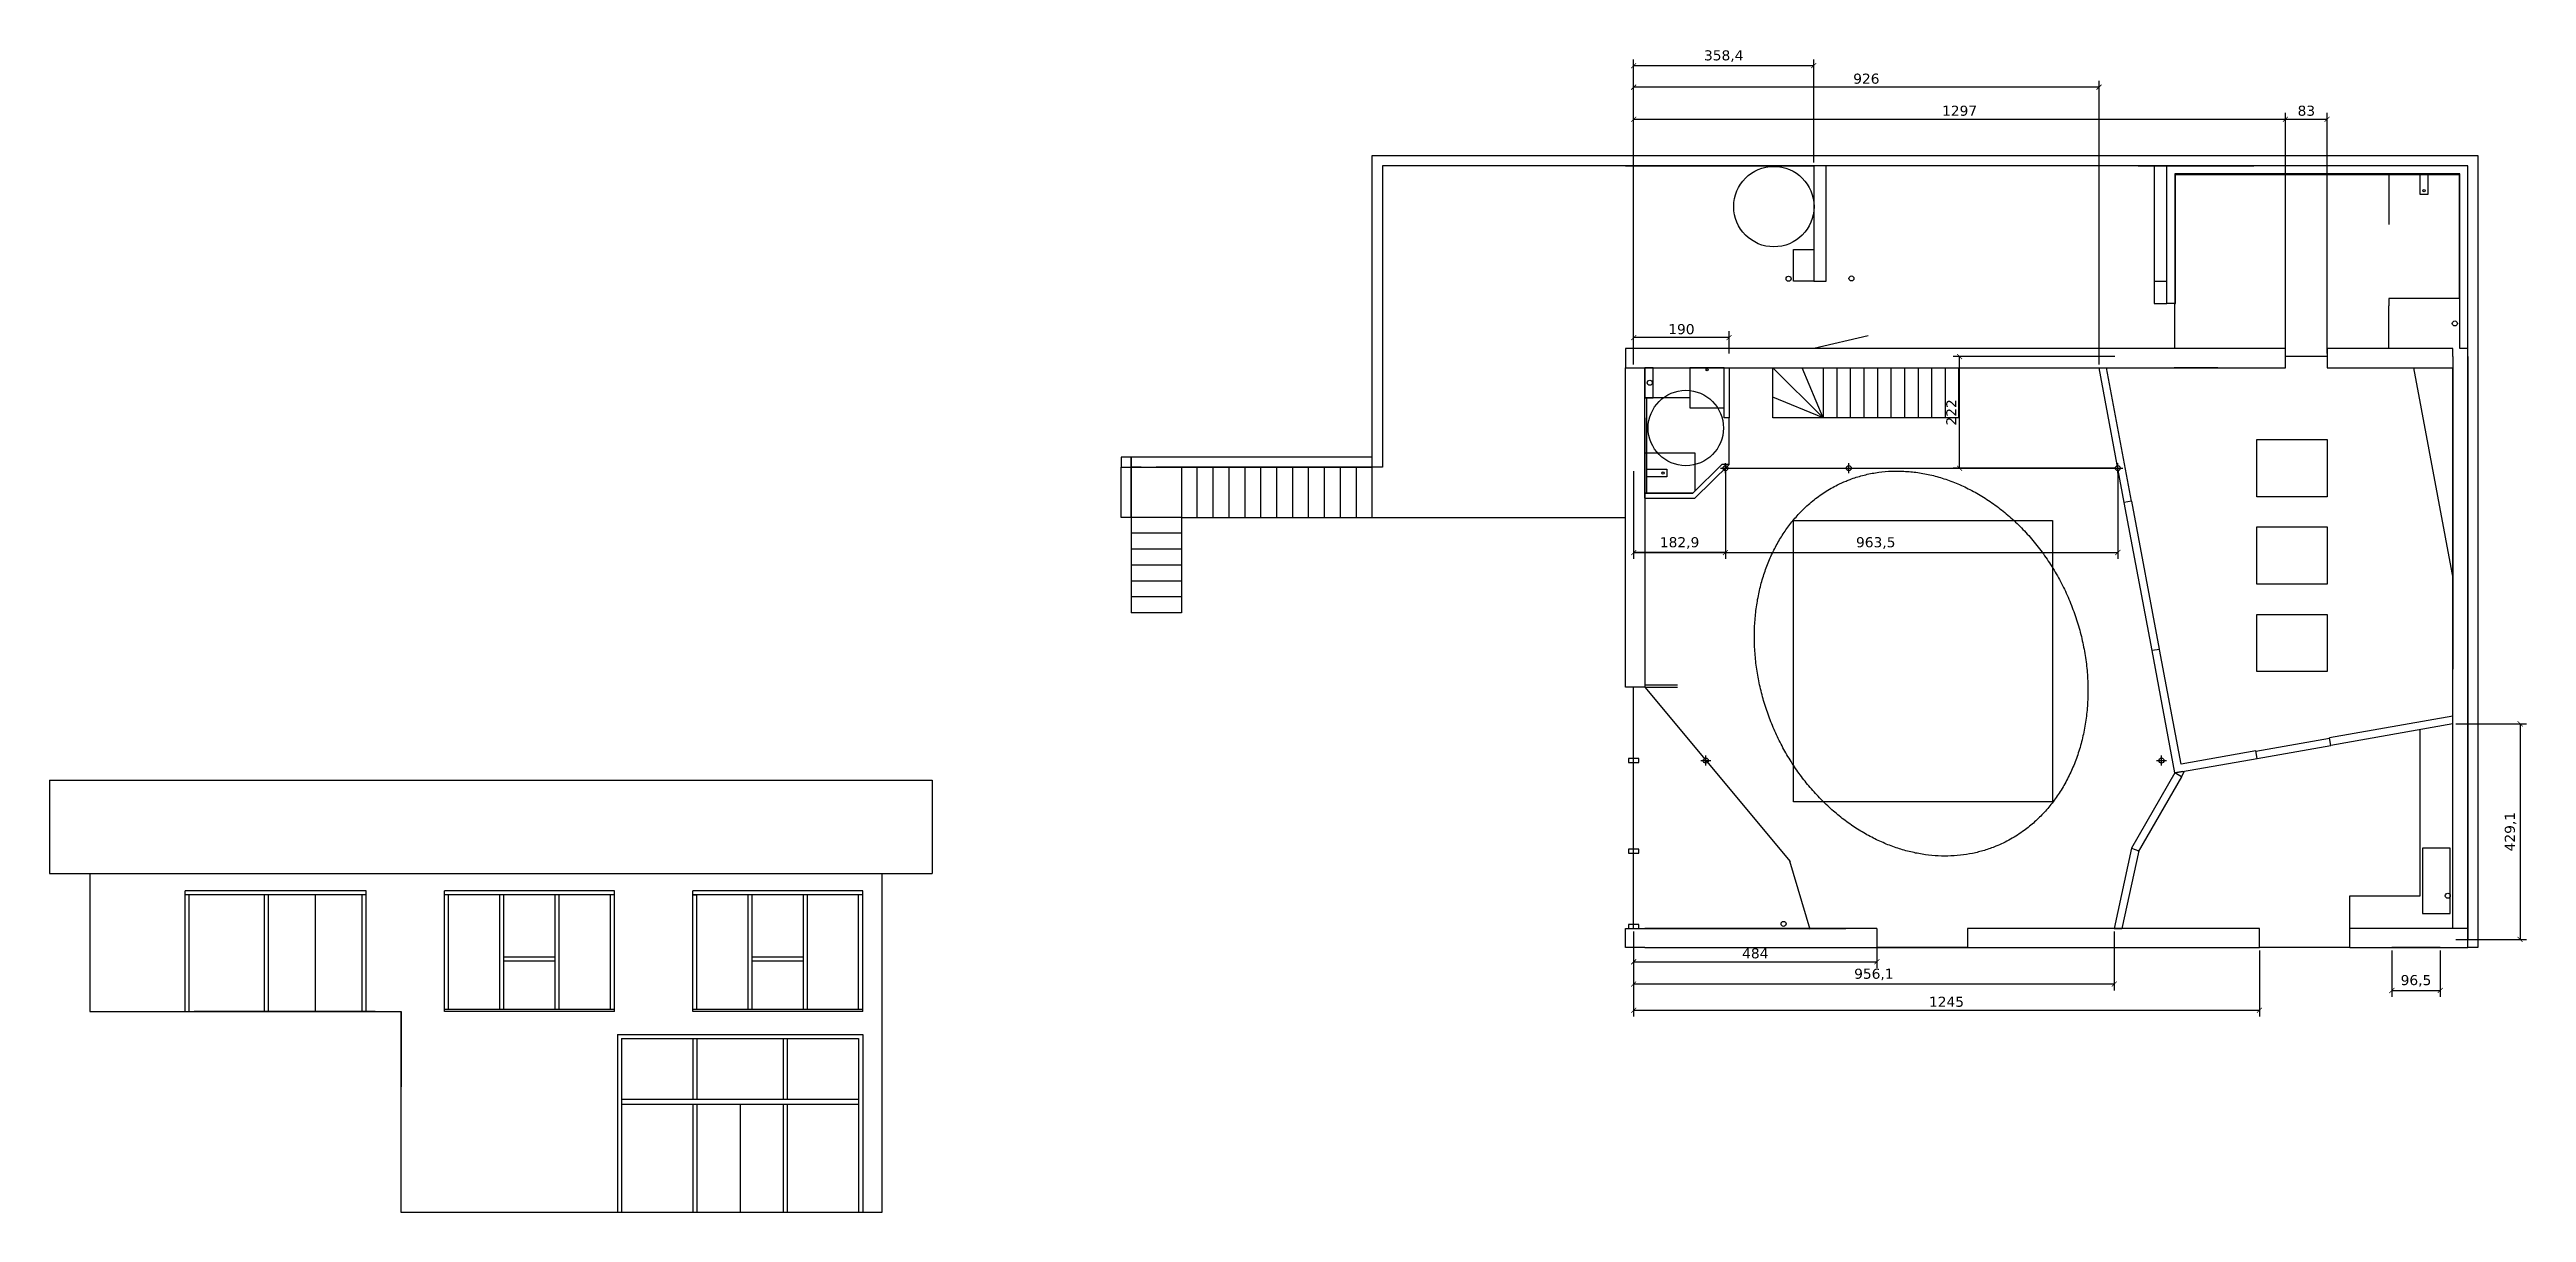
# Model space of a CAD drawing. Header units: centimetres. Extents: x -262314 to 1497847, y -126598 to 219599.
# Drawn here: x 514910 to 564196, y 102373 to 125519 of the extents above; entities that cross this region are included whole.
import ezdxf

# ---------------------------------------------------------------- set-up
doc = ezdxf.new("R2010")
doc.units = ezdxf.units.CM
doc.header["$PDMODE"] = 34
doc.header["$PDSIZE"] = 100
for name, color, linetype in [('A-terrasse-exterieur', 36, 'Continuous'), ('A-Wall', 30, 'Continuous'), ('AC-Calcul ratios', 4, 'Continuous'), ('charpente', 34, 'Continuous'), ('Dimensions', 6, 'Continuous'), ('I-Cloison', 11, 'Continuous'), ('I-STAIRS', 44, 'Continuous'), ('Isolant pourtour radier', 36, 'Continuous'), ('Menuiseries', 60, 'Continuous'), ('Mobilier PMR', 201, 'Continuous'), ('Mur de soutenement', 1, 'Continuous'), ('Mur de soutenement-fondations', 242, 'Continuous'), ('Plan de masse ou contour exterieur', 30, 'Continuous'), ('Portes', 3, 'Continuous')]:
    doc.layers.add(name, color=color, linetype=linetype)
doc.layers.add('canalisations', color=1, linetype='Continuous', true_color=0xff0000)
doc.styles.add('Seb', font='Verdana.ttf')
doc.dimstyles.new('d', dxfattribs={"dimtxt": 1, "dimasz": 1, "dimexe": 1.25, "dimexo": 0.625, "dimtad": 1, "dimdec": 1, "dimlfac": 0.1, "dimtxsty": 'Seb', "dimblk": 'ARCHTICK', "dimblk1": 'ARCHTICK', "dimblk2": 'ARCHTICK', "dimcen": 2.5, "dimclrd": 256, "dimclre": 256, "dimadec": 0, "dimazin": 0, "dimtfac": 1, "dimtdec": 1, "dimtmove": 0, "dimatfit": 3, "dimldrblk": 'ARCHTICK', "dimfxl": 1, "dimlwd": -1, "dimlwe": -1, "dimarcsym": 0})

# ---------------------------------------------------------------- blocks, each defined once
blk = doc.blocks.new('_ArchTick')
at = {"color": 0, "linetype": 'ByBlock', "const_width": 0.15}
blk.add_lwpolyline([(-0.5, -0.5), (0.5, 0.5)], dxfattribs=at)
blk = doc.blocks.new('*D2275')
at = {"layer": 'Defpoints', "color": 0, "transparency": 16777216}
for p in [(559401, 124131), (546431, 119407), (559401, 119407)]:
    blk.add_point(p, dxfattribs=at)
at = {"layer": 'Dimensions', "transparency": 16777216}
for p, q in [((546431, 119469), (546431, 124256)), ((559401, 119469), (559401, 124256)), ((546431, 124131), (559401, 124131))]:
    blk.add_line(p, q, dxfattribs=at)
at = {"layer": 'Dimensions', "transparency": 16777216, "xscale": 100, "yscale": 100, "zscale": 100, "rotation": 180}
blk.add_blockref('_ArchTick', (546431, 124131), dxfattribs=at)
at = {"layer": 'Dimensions', "transparency": 16777216, "xscale": 100, "yscale": 100, "zscale": 100}
blk.add_blockref('_ArchTick', (559401, 124131), dxfattribs=at)
at = {"layer": 'Dimensions', "color": 0, "transparency": 16777216, "insert": (552916, 124299), "char_height": 200, "attachment_point": 5, "style": 'Seb'}
blk.add_mtext('1297', dxfattribs=at)
blk = doc.blocks.new('*D2276')
at = {"layer": 'Defpoints', "color": 0, "transparency": 16777216}
for p in [(560231, 124131), (559401, 119407), (560231, 119407)]:
    blk.add_point(p, dxfattribs=at)
at = {"layer": 'Dimensions', "transparency": 16777216}
for p, q in [((559401, 119469), (559401, 124256)), ((560231, 119469), (560231, 124256)), ((559401, 124131), (560231, 124131))]:
    blk.add_line(p, q, dxfattribs=at)
at = {"layer": 'Dimensions', "transparency": 16777216, "xscale": 100, "yscale": 100, "zscale": 100, "rotation": 180}
blk.add_blockref('_ArchTick', (559401, 124131), dxfattribs=at)
at = {"layer": 'Dimensions', "transparency": 16777216, "xscale": 100, "yscale": 100, "zscale": 100}
blk.add_blockref('_ArchTick', (560231, 124131), dxfattribs=at)
at = {"layer": 'Dimensions', "color": 0, "transparency": 16777216, "insert": (559816, 124299), "char_height": 200, "attachment_point": 5, "style": 'Seb'}
blk.add_mtext('83', dxfattribs=at)
blk = doc.blocks.new('*D2277')
at = {"layer": 'Defpoints', "color": 0, "transparency": 16777216}
for p in [(546431, 124770), (546431, 119187), (555691, 119187)]:
    blk.add_point(p, dxfattribs=at)
at = {"layer": 'Dimensions', "transparency": 16777216}
for p, q in [((546431, 119249), (546431, 124895)), ((555691, 124770), (546431, 124770)), ((555691, 119249), (555691, 124895))]:
    blk.add_line(p, q, dxfattribs=at)
at = {"layer": 'Dimensions', "transparency": 16777216, "xscale": 100, "yscale": 100, "zscale": 100, "rotation": 180}
blk.add_blockref('_ArchTick', (546431, 124770), dxfattribs=at)
at = {"layer": 'Dimensions', "transparency": 16777216, "xscale": 100, "yscale": 100, "zscale": 100}
blk.add_blockref('_ArchTick', (555691, 124770), dxfattribs=at)
at = {"layer": 'Dimensions', "color": 0, "transparency": 16777216, "insert": (551061, 124937), "char_height": 200, "attachment_point": 5, "style": 'Seb'}
blk.add_mtext('926', dxfattribs=at)
blk = doc.blocks.new('*D2278')
at = {"layer": 'Defpoints', "color": 0, "transparency": 16777216}
for p in [(546431, 108027), (555992, 108027), (546431, 106919)]:
    blk.add_point(p, dxfattribs=at)
at = {"layer": 'Dimensions', "transparency": 16777216}
for p, q in [((546431, 107964), (546431, 106794)), ((555992, 107964), (555992, 106794)), ((555992, 106919), (546431, 106919))]:
    blk.add_line(p, q, dxfattribs=at)
at = {"layer": 'Dimensions', "transparency": 16777216, "xscale": 100, "yscale": 100, "zscale": 100, "rotation": 180}
blk.add_blockref('_ArchTick', (546431, 106919), dxfattribs=at)
at = {"layer": 'Dimensions', "transparency": 16777216, "xscale": 100, "yscale": 100, "zscale": 100}
blk.add_blockref('_ArchTick', (555992, 106919), dxfattribs=at)
at = {"layer": 'Dimensions', "color": 0, "transparency": 16777216, "insert": (551211, 107109), "char_height": 200, "attachment_point": 5, "style": 'Seb'}
blk.add_mtext('956,1', dxfattribs=at)
blk = doc.blocks.new('*D2279')
at = {"layer": 'Defpoints', "color": 0, "transparency": 16777216}
for p in [(561516, 107647), (562481, 107647), (562481, 106792)]:
    blk.add_point(p, dxfattribs=at)
at = {"layer": 'Dimensions', "transparency": 16777216}
for p, q in [((561516, 107584), (561516, 106667)), ((562481, 107584), (562481, 106667)), ((561516, 106792), (562481, 106792))]:
    blk.add_line(p, q, dxfattribs=at)
at = {"layer": 'Dimensions', "transparency": 16777216, "xscale": 100, "yscale": 100, "zscale": 100, "rotation": 180}
blk.add_blockref('_ArchTick', (561516, 106792), dxfattribs=at)
at = {"layer": 'Dimensions', "transparency": 16777216, "xscale": 100, "yscale": 100, "zscale": 100}
blk.add_blockref('_ArchTick', (562481, 106792), dxfattribs=at)
at = {"layer": 'Dimensions', "color": 0, "transparency": 16777216, "insert": (561998, 106982), "char_height": 200, "attachment_point": 5, "style": 'Seb'}
blk.add_mtext('96,5', dxfattribs=at)
blk = doc.blocks.new('*D2280')
at = {"layer": 'Defpoints', "color": 0, "transparency": 16777216}
for p in [(546431, 107807), (558881, 107647), (558881, 106398)]:
    blk.add_point(p, dxfattribs=at)
at = {"layer": 'Dimensions', "transparency": 16777216}
for p, q in [((546431, 107744), (546431, 106273)), ((558881, 107584), (558881, 106273)), ((546431, 106398), (558881, 106398))]:
    blk.add_line(p, q, dxfattribs=at)
at = {"layer": 'Dimensions', "transparency": 16777216, "xscale": 100, "yscale": 100, "zscale": 100, "rotation": 180}
blk.add_blockref('_ArchTick', (546431, 106398), dxfattribs=at)
at = {"layer": 'Dimensions', "transparency": 16777216, "xscale": 100, "yscale": 100, "zscale": 100}
blk.add_blockref('_ArchTick', (558881, 106398), dxfattribs=at)
at = {"layer": 'Dimensions', "color": 0, "transparency": 16777216, "insert": (552656, 106565), "char_height": 200, "attachment_point": 5, "style": 'Seb'}
blk.add_mtext('1245', dxfattribs=at)
blk = doc.blocks.new('*D2281')
at = {"layer": 'Defpoints', "color": 0, "transparency": 16777216}
for p in [(546431, 107807), (551271, 107807), (551271, 107361)]:
    blk.add_point(p, dxfattribs=at)
at = {"layer": 'Dimensions', "transparency": 16777216}
for p, q in [((546431, 107744), (546431, 107236)), ((551271, 107744), (551271, 107236)), ((546431, 107361), (551271, 107361))]:
    blk.add_line(p, q, dxfattribs=at)
at = {"layer": 'Dimensions', "transparency": 16777216, "xscale": 100, "yscale": 100, "zscale": 100, "rotation": 180}
blk.add_blockref('_ArchTick', (546431, 107361), dxfattribs=at)
at = {"layer": 'Dimensions', "transparency": 16777216, "xscale": 100, "yscale": 100, "zscale": 100}
blk.add_blockref('_ArchTick', (551271, 107361), dxfattribs=at)
at = {"layer": 'Dimensions', "color": 0, "transparency": 16777216, "insert": (548851, 107529), "char_height": 200, "attachment_point": 5, "style": 'Seb'}
blk.add_mtext('484', dxfattribs=at)
blk = doc.blocks.new('*D2282')
at = {"layer": 'Defpoints', "color": 0, "transparency": 16777216}
for p in [(562731, 112098), (562731, 107807), (564071, 107807)]:
    blk.add_point(p, dxfattribs=at)
at = {"layer": 'Dimensions', "transparency": 16777216}
for p, q in [((562793, 112098), (564196, 112098)), ((564071, 112098), (564071, 107807)), ((562793, 107807), (564196, 107807))]:
    blk.add_line(p, q, dxfattribs=at)
at = {"layer": 'Dimensions', "transparency": 16777216, "xscale": 100, "yscale": 100, "zscale": 100}
for p, rotation in [((564071, 112098), 90), ((564071, 107807), 270)]:
    blk.add_blockref('_ArchTick', p, dxfattribs=dict(at, rotation=rotation))
at = {"layer": 'Dimensions', "color": 0, "transparency": 16777216, "insert": (563881, 109952), "char_height": 200, "attachment_point": 5, "rotation": 90, "style": 'Seb'}
blk.add_mtext('429,1', dxfattribs=at)
blk = doc.blocks.new('*D2283')
at = {"layer": 'Defpoints', "color": 0, "transparency": 16777216}
for p in [(546431, 119785), (546431, 119407), (548331, 119407)]:
    blk.add_point(p, dxfattribs=at)
at = {"layer": 'Dimensions', "transparency": 16777216}
for p, q in [((546431, 119469), (546431, 119910)), ((548331, 119785), (546431, 119785)), ((548331, 119469), (548331, 119910))]:
    blk.add_line(p, q, dxfattribs=at)
at = {"layer": 'Dimensions', "transparency": 16777216, "xscale": 100, "yscale": 100, "zscale": 100, "rotation": 180}
blk.add_blockref('_ArchTick', (546431, 119785), dxfattribs=at)
at = {"layer": 'Dimensions', "transparency": 16777216, "xscale": 100, "yscale": 100, "zscale": 100}
blk.add_blockref('_ArchTick', (548331, 119785), dxfattribs=at)
at = {"layer": 'Dimensions', "color": 0, "transparency": 16777216, "insert": (547381, 119952), "char_height": 200, "attachment_point": 5, "style": 'Seb'}
blk.add_mtext('190', dxfattribs=at)
blk = doc.blocks.new('*D2284')
at = {"layer": 'Defpoints', "color": 0, "transparency": 16777216}
for p in [(546431, 125197), (546431, 123207), (550015, 123207)]:
    blk.add_point(p, dxfattribs=at)
at = {"layer": 'Dimensions', "transparency": 16777216}
for p, q in [((546431, 123269), (546431, 125322)), ((550015, 125197), (546431, 125197)), ((550015, 123269), (550015, 125322))]:
    blk.add_line(p, q, dxfattribs=at)
at = {"layer": 'Dimensions', "transparency": 16777216, "xscale": 100, "yscale": 100, "zscale": 100, "rotation": 180}
blk.add_blockref('_ArchTick', (546431, 125197), dxfattribs=at)
at = {"layer": 'Dimensions', "transparency": 16777216, "xscale": 100, "yscale": 100, "zscale": 100}
blk.add_blockref('_ArchTick', (550015, 125197), dxfattribs=at)
at = {"layer": 'Dimensions', "color": 0, "transparency": 16777216, "insert": (548223, 125387), "char_height": 200, "attachment_point": 5, "style": 'Seb'}
blk.add_mtext('358,4', dxfattribs=at)
blk = doc.blocks.new('*D2554')
at = {"layer": 'Defpoints', "color": 0, "transparency": 16777216}
for p in [(552916, 119407), (556066, 119407), (556066, 117187)]:
    blk.add_point(p, dxfattribs=at)
at = {"layer": 'Dimensions', "transparency": 16777216}
for p, q in [((556003, 119407), (552791, 119407)), ((552916, 117187), (552916, 119407)), ((556003, 117187), (552791, 117187))]:
    blk.add_line(p, q, dxfattribs=at)
at = {"layer": 'Dimensions', "transparency": 16777216, "xscale": 100, "yscale": 100, "zscale": 100}
for p, rotation in [((552916, 119407), 90), ((552916, 117187), 270)]:
    blk.add_blockref('_ArchTick', p, dxfattribs=dict(at, rotation=rotation))
at = {"layer": 'Dimensions', "color": 0, "transparency": 16777216, "insert": (552751, 118297), "char_height": 200, "attachment_point": 5, "rotation": 90, "style": 'Seb'}
blk.add_mtext('222', dxfattribs=at)
blk = doc.blocks.new('*D2555')
at = {"layer": 'Defpoints', "color": 0, "transparency": 16777216}
for p in [(546431, 117187), (548259, 117187), (546431, 115507)]:
    blk.add_point(p, dxfattribs=at)
at = {"layer": 'Dimensions', "transparency": 16777216}
for p, q in [((546431, 117124), (546431, 115382)), ((548259, 117124), (548259, 115382)), ((548259, 115507), (546431, 115507))]:
    blk.add_line(p, q, dxfattribs=at)
at = {"layer": 'Dimensions', "transparency": 16777216, "xscale": 100, "yscale": 100, "zscale": 100, "rotation": 180}
blk.add_blockref('_ArchTick', (546431, 115507), dxfattribs=at)
at = {"layer": 'Dimensions', "transparency": 16777216, "xscale": 100, "yscale": 100, "zscale": 100}
blk.add_blockref('_ArchTick', (548259, 115507), dxfattribs=at)
at = {"layer": 'Dimensions', "color": 0, "transparency": 16777216, "insert": (547345, 115697), "char_height": 200, "attachment_point": 5, "style": 'Seb'}
blk.add_mtext('182,9', dxfattribs=at)
blk = doc.blocks.new('*D2556')
at = {"layer": 'Defpoints', "color": 0, "transparency": 16777216}
for p in [(546431, 117187), (556066, 117187), (556066, 115507)]:
    blk.add_point(p, dxfattribs=at)
at = {"layer": 'Dimensions', "transparency": 16777216}
for p, q in [((546431, 117124), (546431, 115382)), ((556066, 117124), (556066, 115382)), ((546431, 115507), (556066, 115507))]:
    blk.add_line(p, q, dxfattribs=at)
at = {"layer": 'Dimensions', "transparency": 16777216, "xscale": 100, "yscale": 100, "zscale": 100, "rotation": 180}
blk.add_blockref('_ArchTick', (546431, 115507), dxfattribs=at)
at = {"layer": 'Dimensions', "transparency": 16777216, "xscale": 100, "yscale": 100, "zscale": 100}
blk.add_blockref('_ArchTick', (556066, 115507), dxfattribs=at)
at = {"layer": 'Dimensions', "color": 0, "transparency": 16777216, "insert": (551248, 115697), "char_height": 200, "attachment_point": 5, "style": 'Seb'}
blk.add_mtext('963,5', dxfattribs=at)

msp = doc.modelspace()

# ---------------------------------------------------------------- linework, layer by layer
at = {"layer": 'A-terrasse-exterieur'}
msp.add_line((541230.8, 116206.56), (546270.8, 116206.56), dxfattribs=at)
at = {"layer": 'A-Wall'}
for p, q in [((562730.8, 119406.56), (562730.8, 119566.56)), ((562730.8, 119406.56), (562730.8, 119186.56)), ((546650.8, 112825.5), (546270.8, 112825.5)), ((546270.8, 108026.56), (546650.8, 108026.56)), ((551270.8, 108026.56), (551270.8, 107648.74)), ((553070.8, 108026.56), (553070.8, 107646.56)), ((558880.8, 107646.56), (558880.8, 108026.56)), ((560680.8, 107646.56), (560680.8, 108026.56))]:
    msp.add_line(p, q, dxfattribs=at)
for points in [[(559400.8, 119186.56), (559400.8, 119566.56), (546270.8, 119566.56), (546270.8, 119186.56), (559400.8, 119186.56)], [(562730.8, 119566.56), (560230.8, 119566.56), (560230.8, 119186.56), (562730.8, 119186.56)], [(546270.8, 112826.56), (546270.8, 119186.56)], [(546650.8, 118186.56), (546650.8, 112827.16)], [(546650.8, 107646.56), (546270.8, 107646.56), (546270.8, 108026.56)], [(551270.8, 108026.56), (546650.8, 108026.56)], [(558880.8, 108026.56), (553070.8, 108026.56)], [(560680.8, 107646.56), (563030.8, 107646.56), (563030.8, 108026.56), (560680.8, 108026.56)], [(546650.8, 107646.56), (558880.8, 107646.56)]]:
    msp.add_lwpolyline(points, dxfattribs=at)
at = {"layer": 'AC-Calcul ratios'}
for p, q in [((546270.8, 123206.56), (550014.59, 123206.56)), ((550014.59, 123206.56), (550014.59, 120906.56)), ((546650.8, 117086.56), (546650.8, 119186.56)), ((546650.8, 119186.56), (548450.8, 119186.56)), ((546820.8, 119186.56), (546650.8, 119186.56)), ((546650.8, 119186.56), (546650.8, 118586.56)), ((546820.8, 118586.56), (546820.8, 119186.56)), ((556193.91, 116501.1), (555691.03, 119186.56)), ((556340.27, 116526.91), (555840.67, 119186.56)), ((558052.81, 119186.56), (557189, 119186.56)), ((546650.8, 118586.56), (546820.8, 118586.56)), ((546690.8, 116690.38), (546690.8, 118586.56)), ((547609.98, 116690.38), (548187.91, 117256.56)), ((547650.8, 116590.38), (548330.8, 117256.56)), ((548330.8, 117256.56), (548187.91, 117256.56)), ((546650.8, 116690.38), (547609.98, 116690.38)), ((546650.8, 116590.38), (546650.8, 116690.38)), ((546650.8, 116690.38), (546690.8, 116690.38)), ((546650.8, 116590.38), (547650.8, 116590.38)), ((556340.27, 116526.91), (556193.91, 116501.1)), ((556893.64, 113580.91), (556745.63, 113554.81)), ((557201.39, 111120.99), (556745.63, 113554.81)), ((557322.77, 111296.37), (556893.64, 113580.91)), ((562730.8, 112249.95), (560276.35, 111817.17)), ((562730.8, 112097.64), (560302.53, 111668.74)), ((562730.8, 112097.64), (562730.8, 112249.95)), ((557201.39, 111120.99), (558836.17, 111409.25)), ((558809.84, 111558.58), (557322.77, 111296.37)), ((558836.17, 111409.25), (558809.84, 111558.58)), ((560302.69, 111667.83), (560276.35, 111817.17)), ((557358.95, 111148.82), (557201.39, 111120.99)), ((557331.3, 111045.99), (557201.39, 111120.99)), ((557331.3, 111045.99), (557394.23, 111154.99)), ((556338.57, 109626.54), (555991.53, 108026.56)), ((556480.19, 109571.84), (556145.02, 108026.56)), ((556338.57, 109626.54), (556480.19, 109571.84)), ((555991.53, 108026.56), (556145.02, 108026.56))]:
    msp.add_line(p, q, dxfattribs=at)
msp.add_lwpolyline([(548230.8, 119186.56), (548330.8, 119186.56), (548330.8, 118186.56), (548230.8, 118186.56)], close=True, dxfattribs=at)
msp.add_lwpolyline([(561945.29, 119186.56), (562730.8, 114999.84)], dxfattribs=at)
msp.add_circle((549221.05, 122391.92), 800, dxfattribs=at)
at = {"layer": 'canalisations'}
for centre, radius in [((562157.8, 122708.56), 25), ((549514.59, 120956.56), 50), ((550764.59, 120962.61), 50), ((562770.8, 120066.56), 50), ((546750.8, 118886.56), 50), ((547890.8, 119146.56), 20), ((547015.8, 117090.38), 25), ((562630.8, 108676.56), 50), ((549414.56, 108116.56), 50)]:
    msp.add_circle(centre, radius, dxfattribs=at)
at = {"layer": 'charpente'}
msp.add_line((548259.35, 117186.56), (556065.55, 117186.56), dxfattribs=at)
msp.add_open_spline([(550656.52, 116931.05), (550599.7, 116907.67), (550543.72, 116882.26), (550401.31, 116811.43), (550316.22, 116762.97), (550151.05, 116656.2), (550070.95, 116597.88), (549916.34, 116471.59), (549841.82, 116403.61), (549711.3, 116270.8), (549654.33, 116207.44), (549545.04, 116074.51), (549492.73, 116004.94), (549393.18, 115859.85), (549345.95, 115784.34), (549256.99, 115627.72), (549215.26, 115546.62), (549137.71, 115379.24), (549101.89, 115292.97), (549036.55, 115115.75), (549007.03, 115024.81), (548954.63, 114838.81), (548931.75, 114743.76), (548892.94, 114550.18), (548877.01, 114451.66), (548852.32, 114251.79), (548843.56, 114150.46), (548833.4, 113945.72), (548832, 113842.31), (548836.65, 113634.15), (548842.71, 113529.41), (548862.31, 113319.37), (548875.86, 113214.08), (548910.41, 113003.71), (548931.41, 112898.64), (548980.75, 112689.52), (549009.09, 112585.47), (549072.94, 112379.16), (549108.44, 112276.9), (549186.36, 112074.94), (549228.77, 111975.24), (549320.19, 111779.15), (549369.19, 111682.75), (549473.41, 111493.95), (549528.63, 111401.56), (549644.83, 111221.44), (549705.82, 111133.72), (549833.07, 110963.57), (549899.33, 110881.14), (550036.6, 110722.14), (550107.61, 110645.57), (550253.77, 110498.79), (550328.93, 110428.58), (550482.79, 110294.96), (550561.49, 110231.55), (550721.8, 110111.89), (550803.41, 110055.64), (550968.87, 109950.58), (551052.74, 109901.78), (551222.06, 109811.83), (551307.53, 109770.68), (551479.43, 109696.18), (551565.86, 109662.82), (551739.08, 109603.95), (551825.86, 109578.43), (551999.21, 109535.24), (552085.77, 109517.56), (552258.15, 109489.96), (552343.96, 109480.04), (552514.37, 109467.87), (552598.96, 109465.6), (552766.51, 109468.6), (552849.47, 109473.85), (553013.4, 109491.72), (553094.37, 109504.33), (553254, 109536.78), (553332.66, 109556.62), (553487.4, 109603.36), (553563.48, 109630.28), (553737.87, 109701.28), (553835.07, 109748.11), (554023.72, 109853.94), (554115.17, 109912.95), (554274.12, 110030.04), (554342.79, 110085.98), (554475.52, 110205.39), (554539.58, 110268.85), (554662.64, 110403.06), (554721.64, 110473.81), (554834.06, 110622.32), (554887.49, 110700.08), (554988.25, 110862.22), (555035.58, 110946.59), (555123.64, 111121.49), (555164.37, 111212), (555238.74, 111398.59), (555272.37, 111494.67), (555332.11, 111691.71), (555358.21, 111792.67), (555402.5, 111998.73), (555420.69, 112103.83), (555448.85, 112317.33), (555458.82, 112425.73), (555470.32, 112644.96), (555471.85, 112755.78), (555466.34, 112978.93), (555459.31, 113091.25), (555436.63, 113316.45), (555420.99, 113429.31), (555381.16, 113654.63), (555356.98, 113767.08), (555300.22, 113990.58), (555267.65, 114101.64), (555194.36, 114321.41), (555153.65, 114430.13), (555064.42, 114644.28), (555015.91, 114749.72), (554911.5, 114956.43), (554855.61, 115057.7), (554736.96, 115255.23), (554674.2, 115351.48), (554542.38, 115538.19), (554473.33, 115628.63), (554329.57, 115803.01), (554254.87, 115886.93), (554100.52, 116047.62), (554020.87, 116124.37), (553857.38, 116270.16), (553773.54, 116339.2), (553602.43, 116469.08), (553515.17, 116529.94), (553338.03, 116643.1), (553248.16, 116695.4), (553066.58, 116791.22), (552974.89, 116834.73), (552790.47, 116912.79), (552697.74, 116947.34), (552512.01, 117007.44), (552419, 117032.98), (552233.39, 117075.08), (552140.8, 117091.64), (551956.65, 117115.87), (551865.09, 117123.55), (551683.58, 117130.18), (551593.62, 117129.13), (551415.78, 117118.47), (551327.9, 117108.87), (551154.62, 117081.31), (551069.23, 117063.34), (550901.28, 117019.22), (550818.73, 116993.07), (550710.5, 116952.73), (550683.42, 116942.12), (550656.52, 116931.05)], degree=3, knots=[0, 0, 0, 0, 0.06073535, 0.06073535, 0.15700933, 0.15700933, 0.25328331, 0.25328331, 0.34955729, 0.34955729, 0.42923805, 0.42923805, 0.50891881, 0.50891881, 0.58859957, 0.58859957, 0.66828034, 0.66828034, 0.7479611, 0.7479611, 0.82764186, 0.82764186, 0.90732262, 0.90732262, 0.98700339, 0.98700339, 1.06668415, 1.06668415, 1.14636491, 1.14636491, 1.22604568, 1.22604568, 1.30572644, 1.30572644, 1.3854072, 1.3854072, 1.46508796, 1.46508796, 1.54476873, 1.54476873, 1.62444949, 1.62444949, 1.70413025, 1.70413025, 1.78381102, 1.78381102, 1.86349178, 1.86349178, 1.94317254, 1.94317254, 2.0228533, 2.0228533, 2.10253407, 2.10253407, 2.18221483, 2.18221483, 2.26189559, 2.26189559, 2.34157635, 2.34157635, 2.42125712, 2.42125712, 2.50093788, 2.50093788, 2.58061864, 2.58061864, 2.66029941, 2.66029941, 2.73998017, 2.73998017, 2.81966093, 2.81966093, 2.89934169, 2.89934169, 2.97902246, 2.97902246, 3.05870322, 3.05870322, 3.13838398, 3.13838398, 3.24484684, 3.24484684, 3.3513097, 3.3513097, 3.43669559, 3.43669559, 3.52208147, 3.52208147, 3.60746735, 3.60746735, 3.69285323, 3.69285323, 3.77823912, 3.77823912, 3.863625, 3.863625, 3.94901088, 3.94901088, 4.03439676, 4.03439676, 4.11978265, 4.11978265, 4.20516853, 4.20516853, 4.29055441, 4.29055441, 4.3759403, 4.3759403, 4.46132618, 4.46132618, 4.54671206, 4.54671206, 4.63209794, 4.63209794, 4.71748383, 4.71748383, 4.80286971, 4.80286971, 4.88825559, 4.88825559, 4.97364147, 4.97364147, 5.05902736, 5.05902736, 5.14441324, 5.14441324, 5.22979912, 5.22979912, 5.315185, 5.315185, 5.40057089, 5.40057089, 5.48595677, 5.48595677, 5.57134265, 5.57134265, 5.65672853, 5.65672853, 5.74211442, 5.74211442, 5.8275003, 5.8275003, 5.91288618, 5.91288618, 5.99827206, 5.99827206, 6.08365795, 6.08365795, 6.16904383, 6.16904383, 6.25442971, 6.25442971, 6.28318531, 6.28318531, 6.28318531, 6.28318531], dxfattribs=at)
for p in [(548259.35, 117186.56), (550710.8, 117186.56), (556065.55, 117186.56), (547866.85, 111366.56), (556932.8, 111366.56)]:
    msp.add_point(p, dxfattribs=at)
at = {"layer": 'Dimensions'}
msp.add_lwpolyline([(554766.69, 110544.4), (549609.97, 110544.4), (549609.97, 116141.9), (554766.69, 116141.9)], close=True, dxfattribs=at)
at = {"layer": 'I-Cloison'}
for p, q in [((557213.4, 120466.56), (557213.4, 123033.56)), ((557213.4, 123033.56), (562857.8, 123033.56)), ((561457.8, 123033.56), (561457.8, 122033.56)), ((562857.8, 123033.56), (562857.8, 120566.56)), ((556790.4, 120906.56), (556790.4, 120466.56)), ((557040.4, 120466.56), (557040.4, 120906.56)), ((556790.4, 120466.56), (557040.4, 120466.56)), ((557200.4, 120466.56), (557213.4, 120466.56)), ((562857.8, 120566.56), (561457.8, 120566.56)), ((561457.8, 120566.56), (561457.8, 120416.56)), ((551097.59, 119823.56), (550015.8, 119566.56)), ((562730.8, 119186.56), (562730.8, 113186.56)), ((546650.8, 112875.5), (547302.47, 112875.5)), ((546650.8, 112825.5), (547302.47, 112825.5)), ((546430.8, 109606.56), (546430.8, 111326.56)), ((546430.8, 108106.56), (546430.8, 109526.56))]:
    msp.add_line(p, q, dxfattribs=at)
for points in [[(546330.8, 111326.56), (546530.8, 111326.56), (546530.8, 111406.56), (546330.8, 111406.56)], [(546330.8, 109526.56), (546530.8, 109526.56), (546530.8, 109606.56), (546330.8, 109606.56)], [(546330.8, 108026.56), (546530.8, 108026.56), (546530.8, 108106.56), (546330.8, 108106.56)]]:
    msp.add_lwpolyline(points, close=True, dxfattribs=at)
at = {"layer": 'I-STAIRS'}
for p, q in [((550200.8, 118186.56), (549200.8, 119186.56)), ((550200.8, 118186.56), (549786.59, 119186.56)), ((550200.8, 119186.56), (550200.8, 118186.56)), ((550470.8, 119186.56), (550470.8, 118186.56)), ((550740.8, 119186.56), (550740.8, 118186.56)), ((551010.8, 119186.56), (551010.8, 118186.56)), ((551280.8, 119186.56), (551280.8, 118186.56)), ((551550.8, 119186.56), (551550.8, 118186.56)), ((551820.8, 119186.56), (551820.8, 118186.56)), ((552090.8, 119186.56), (552090.8, 118186.56)), ((552360.8, 119186.56), (552360.8, 118186.56)), ((552630.8, 119186.56), (552630.8, 118186.56)), ((552900.8, 118186.56), (552900.8, 119186.56)), ((550200.8, 118186.56), (549200.8, 118600.77)), ((541230.8, 117206.56), (536930.8, 117206.56)), ((537747.47, 116206.56), (537747.47, 117206.56)), ((538064.14, 116206.56), (538064.14, 117206.56)), ((538380.8, 116206.56), (538380.8, 117206.56)), ((538697.47, 116206.56), (538697.47, 117206.56)), ((539014.14, 116206.56), (539014.14, 117206.56)), ((539330.8, 116206.56), (539330.8, 117206.56)), ((539647.47, 116206.56), (539647.47, 117206.56)), ((539964.14, 116206.56), (539964.14, 117206.56)), ((540280.8, 116206.56), (540280.8, 117206.56)), ((540597.47, 116206.56), (540597.47, 117206.56)), ((540914.14, 116206.56), (540914.14, 117206.56)), ((541230.8, 116206.56), (541230.8, 117206.56)), ((536430.8, 116206.56), (536430.8, 114306.56)), ((537430.8, 115889.89), (536430.8, 115889.89)), ((537430.8, 116206.56), (541230.8, 116206.56)), ((537430.8, 116206.56), (537430.8, 114306.56)), ((537430.8, 115573.22), (536430.8, 115573.22)), ((537430.8, 115256.56), (536430.8, 115256.56)), ((537430.8, 114939.89), (536430.8, 114939.89)), ((537430.8, 114623.22), (536430.8, 114623.22)), ((537430.8, 114306.56), (536430.8, 114306.56))]:
    msp.add_line(p, q, dxfattribs=at)
for points in [[(549200.8, 119186.56), (552900.8, 119186.56), (552900.8, 118186.56), (549200.8, 118186.56)], [(536430.8, 117206.56), (537430.8, 117206.56), (537430.8, 116206.56), (536430.8, 116206.56)]]:
    msp.add_lwpolyline(points, close=True, dxfattribs=at)
at = {"layer": 'Isolant pourtour radier'}
for p, q in [((562870.8, 123046.56), (557200.4, 123046.56)), ((557200.4, 123046.56), (557200.4, 120466.56)), ((562870.8, 119566.56), (562870.8, 123046.56)), ((557040.4, 120466.56), (557040.4, 120906.56)), ((557200.4, 120466.56), (557040.4, 120466.56)), ((563030.8, 119566.56), (562870.8, 119566.56))]:
    msp.add_line(p, q, dxfattribs=at)
for points in [[(563030.8, 119406.56), (563030.8, 107806.56)], [(562730.8, 108026.56), (562730.8, 119186.56)]]:
    msp.add_lwpolyline(points, dxfattribs=at)
at = {"layer": 'Menuiseries'}
for p, q in [((526209.91, 105913), (526209.91, 102373)), ((526209.91, 105913), (531089.91, 105913)), ((526289.91, 105833), (526289.91, 102373)), ((526289.91, 105833), (526289.91, 102373)), ((526289.91, 105833), (526289.91, 102373)), ((526289.91, 105833), (531009.91, 105833)), ((527709.91, 105833), (527709.91, 104623)), ((527789.91, 105833), (527789.91, 104623)), ((529509.91, 105833), (529509.91, 104623)), ((529589.91, 105833), (529589.91, 104623)), ((531009.91, 105833), (531009.91, 102373)), ((531089.91, 105913), (531089.91, 102373)), ((531009.91, 104623), (526289.91, 104623)), ((531009.91, 104523), (526289.91, 104523)), ((527709.91, 104523), (527709.91, 102373)), ((527789.91, 104523), (527789.91, 102373)), ((528649.91, 104523), (528649.91, 102373)), ((529809.91, 104523), (529409.91, 104523)), ((529509.91, 104523), (529509.91, 102373)), ((529589.91, 104523), (529589.91, 102373))]:
    msp.add_line(p, q, dxfattribs=at)
at = {"layer": 'Mobilier PMR'}
for p, q in [((562080.8, 108676.56), (562080.8, 111982.83)), ((560680.8, 108026.56), (560680.8, 108676.56)), ((560680.8, 108676.56), (562080.8, 108676.56))]:
    msp.add_line(p, q, dxfattribs=at)
for points in [[(546650.8, 119186.56), (547550.8, 119186.56), (547550.8, 118586.56), (546650.8, 118586.56)], [(548230.8, 119186.56), (547550.8, 119186.56), (547550.8, 118386.56), (548230.8, 118386.56)]]:
    msp.add_lwpolyline(points, close=True, dxfattribs=at)
msp.add_lwpolyline([(547609.98, 116690.38), (546650.8, 116690.38), (546650.8, 117490.38), (547650.8, 117490.38), (547650.8, 116730.37)], dxfattribs=at)
msp.add_circle((547469.11, 117986.01), 750, dxfattribs=at)
at = {"layer": 'Mur de soutenement'}
for p, q in [((541230.8, 117406.56), (536430.8, 117406.56)), ((536430.8, 117406.56), (536430.8, 117206.56)), ((541230.8, 117206.56), (541230.8, 117406.56)), ((541230.8, 117206.56), (541230.8, 117406.56)), ((536430.8, 117206.56), (541230.8, 117206.56)), ((536630.8, 117206.56), (536430.8, 117206.56)), ((546430.8, 108026.56), (550650.8, 108026.56))]:
    msp.add_line(p, q, dxfattribs=at)
for points in [[(541230.8, 123206.56), (541230.8, 123406.56), (563230.8, 123406.56), (563230.8, 123206.56)], [(541430.8, 123206.56), (541430.8, 117206.56), (541230.8, 117206.56), (541230.8, 123406.56), (541430.8, 123406.56)], [(563030.8, 123406.56), (563230.8, 123406.56), (563230.8, 107646.56), (563030.8, 107646.56), (563030.8, 123206.56)], [(563030.8, 123206.56), (541430.8, 123206.56)], [(550014.59, 123206.56), (550014.59, 120906.56), (550264.59, 120906.56), (550264.59, 123206.56), (550014.59, 123206.56)], [(556470.4, 123206.56), (558770.4, 123206.56)], [(556790.4, 123206.56), (556790.4, 120906.56), (557040.4, 120906.56), (557040.4, 123206.56), (556790.4, 123206.56)], [(558830.81, 117756.54), (560230.81, 117756.54), (560230.81, 116616.54), (558830.81, 116616.54), (558830.81, 117756.54)], [(558830.81, 116016.54), (560230.81, 116016.54), (560230.81, 114876.54), (558830.81, 114876.54), (558830.81, 116016.54)], [(558830.81, 114276.54), (560230.81, 114276.54), (560230.81, 113136.54), (558830.81, 113136.54), (558830.81, 114276.54)]]:
    msp.add_lwpolyline(points, dxfattribs=at)
for points in [[(536230.8, 117206.56), (536430.8, 117206.56), (536430.8, 117406.56), (536230.8, 117406.56)], [(536230.8, 117206.56), (536430.8, 117206.56), (536430.8, 116206.56), (536230.8, 116206.56)]]:
    msp.add_lwpolyline(points, close=True, dxfattribs=at)
at = {"layer": 'Mur de soutenement-fondations'}
for points in [[(562232.8, 123033.56), (562232.8, 122633.56), (562082.8, 122633.56), (562082.8, 123033.56)], [(546690.8, 117165.38), (547090.8, 117165.38), (547090.8, 117015.38), (546690.8, 117015.38)]]:
    msp.add_lwpolyline(points, close=True, dxfattribs=at)
at = {"layer": 'Plan de masse ou contour exterieur'}
for p, q in [((514909.91, 110974.42), (532469.91, 110974.42)), ((514909.91, 110974.42), (514909.91, 109116.48)), ((532469.91, 110974.42), (532469.91, 109116.48)), ((514909.91, 109116.48), (532469.91, 109116.48)), ((515709.91, 109116.48), (515709.91, 106373)), ((531469.91, 109116.48), (531469.91, 102373)), ((515709.91, 106373), (521909.91, 106373)), ((521909.91, 106373), (521909.91, 104873)), ((521909.91, 102373), (521909.91, 106373)), ((531469.91, 102373), (521909.91, 102373))]:
    msp.add_line(p, q, dxfattribs=at)
at = {"layer": 'Portes'}
for p, q in [((557200.4, 119566.56), (557200.4, 120466.56)), ((561457.8, 119566.56), (561457.8, 120416.56)), ((560230.8, 119406.56), (559400.8, 119406.56)), ((548330.8, 117256.56), (548330.8, 118186.56)), ((556745.63, 113554.81), (556193.91, 116501.1)), ((556893.07, 113582.42), (556341.35, 116528.71)), ((546430.8, 108026.56), (546430.8, 112826.56)), ((546650.8, 112825.5), (549543.16, 109355.44)), ((558810.13, 111556.97), (560276.64, 111815.55)), ((558836.17, 111409.25), (560302.69, 111667.83)), ((557201.39, 111120.99), (556338.57, 109626.54)), ((557331.3, 111045.99), (556468.47, 109551.54)), ((549943.52, 108006.22), (549539.64, 109367.28)), ((521209.91, 108773), (517609.91, 108773)), ((517609.91, 106373), (517609.91, 108773)), ((521209.91, 108693), (517609.91, 108693)), ((517689.91, 106373), (517689.91, 108693)), ((519189.91, 106373), (519189.91, 108693)), ((519269.91, 106373), (519269.91, 108693)), ((520199.91, 106373), (520199.91, 108693)), ((521129.91, 106373), (521129.91, 108693)), ((521209.91, 106373), (521209.91, 108773)), ((526149.91, 108773), (522769.91, 108773)), ((522769.91, 106373), (522769.91, 108773)), ((526149.91, 108693), (522769.91, 108693)), ((522849.91, 106413), (522849.91, 108693)), ((523869.91, 106413), (523869.91, 108693)), ((523949.91, 106413), (523949.91, 108693)), ((524969.91, 106413), (524969.91, 108693)), ((525049.91, 106413), (525049.91, 108693)), ((526069.91, 106413), (526069.91, 108693)), ((526149.91, 106373), (526149.91, 108773)), ((531089.91, 108773), (527709.91, 108773)), ((527709.91, 106373), (527709.91, 108773)), ((531089.91, 108693), (527709.91, 108693)), ((527709.91, 108693), (527789.91, 108693)), ((527789.91, 106413), (527789.91, 108693)), ((528809.91, 106413), (528809.91, 108693)), ((528889.91, 106413), (528889.91, 108693)), ((529909.91, 106413), (529909.91, 108693)), ((529989.91, 106413), (529989.91, 108693)), ((531009.91, 106413), (531009.91, 108693)), ((531089.91, 106373), (531089.91, 108773)), ((524969.91, 107453), (523949.91, 107453)), ((529909.91, 107453), (528889.91, 107453)), ((553070.8, 107648.74), (551270.8, 107648.74)), ((560680.8, 107646.56), (558880.8, 107646.56)), ((562480.8, 107646.56), (561515.8, 107646.56)), ((524969.91, 107373), (523949.91, 107373)), ((529909.91, 107373), (528889.91, 107373)), ((521389.91, 106373), (517789.91, 106373)), ((526149.91, 106413), (522769.91, 106413)), ((526149.91, 106373), (522769.91, 106373)), ((531089.91, 106413), (527709.91, 106413)), ((531089.91, 106373), (527709.91, 106373))]:
    msp.add_line(p, q, dxfattribs=at)
for points in [[(549613.54, 121536.02), (550014.59, 121536.02), (550014.59, 120906.56), (549613.54, 120906.56)], [(562130.8, 108326.56), (562680.8, 108326.56), (562680.8, 109626.56), (562130.8, 109626.56)]]:
    msp.add_lwpolyline(points, close=True, dxfattribs=at)

# ---------------------------------------------------------------- dimensions: what is measured, and where the dimension line sits
at = {"layer": 'Dimensions'}
dim = msp.add_linear_dim(base=(546430.8, 125197.33), p1=(550014.59, 123206.56), p2=(546430.8, 123206.56), dimstyle='d', override={"dimtxt": 2}, dxfattribs=at)
dim.commit()
dim.dimension.update_dxf_attribs({"geometry": '*D2284', "text_midpoint": (548222.69, 125197.33), "dimtype": 160})
for base, p1, p2, picture, middle in [((546430.8, 124770.19), (555691.03, 119186.56), (546430.8, 119186.56), '*D2277', (551060.92, 124937.46)), ((559400.8, 124131.27), (546430.8, 119406.56), (559400.8, 119406.56), '*D2275', (552915.8, 124298.54)), ((560230.8, 124131.27), (559400.8, 119406.56), (560230.8, 119406.56), '*D2276', (559815.8, 124298.54)), ((546430.8, 119784.98), (548330.8, 119406.56), (546430.8, 119406.56), '*D2283', (547380.8, 119952.25)), ((546430.8, 115506.86), (548259.35, 117186.56), (546430.8, 117186.56), '*D2555', (547345.08, 115696.96)), ((556065.55, 115506.86), (546430.8, 117186.56), (556065.55, 117186.56), '*D2556', (551248.18, 115696.96)), ((546430.8, 106919.36), (555991.53, 108026.56), (546430.8, 108026.56), '*D2278', (551211.16, 107109.47)), ((558880.8, 106398.04), (546430.8, 107806.56), (558880.8, 107646.56), '*D2280', (552655.8, 106565.3)), ((551270.8, 107361.47), (546430.8, 107806.56), (551270.8, 107806.56), '*D2281', (548850.8, 107528.74)), ((562480.8, 106792.37), (561515.8, 107646.56), (562480.8, 107646.56), '*D2279', (561998.3, 106982.47))]:
    dim = msp.add_linear_dim(base=base, p1=p1, p2=p2, dimstyle='d', override={"dimtxt": 2}, dxfattribs=at)
    dim.commit()
    dim.dimension.update_dxf_attribs({"geometry": picture, "text_midpoint": middle})
for base, p1, p2, picture, middle in [((552915.8, 119406.56), (556065.55, 117186.56), (556065.55, 119406.56), '*D2554', (552751.22, 118296.56)), ((564071.15, 107806.56), (562730.8, 112097.64), (562730.8, 107806.56), '*D2282', (563881.05, 109952.1))]:
    dim = msp.add_linear_dim(base=base, p1=p1, p2=p2, angle=90, dimstyle='d', override={"dimtxt": 2}, dxfattribs=at)
    dim.commit()
    dim.dimension.update_dxf_attribs({"geometry": picture, "text_midpoint": middle})

doc.saveas('drawing.dxf')
